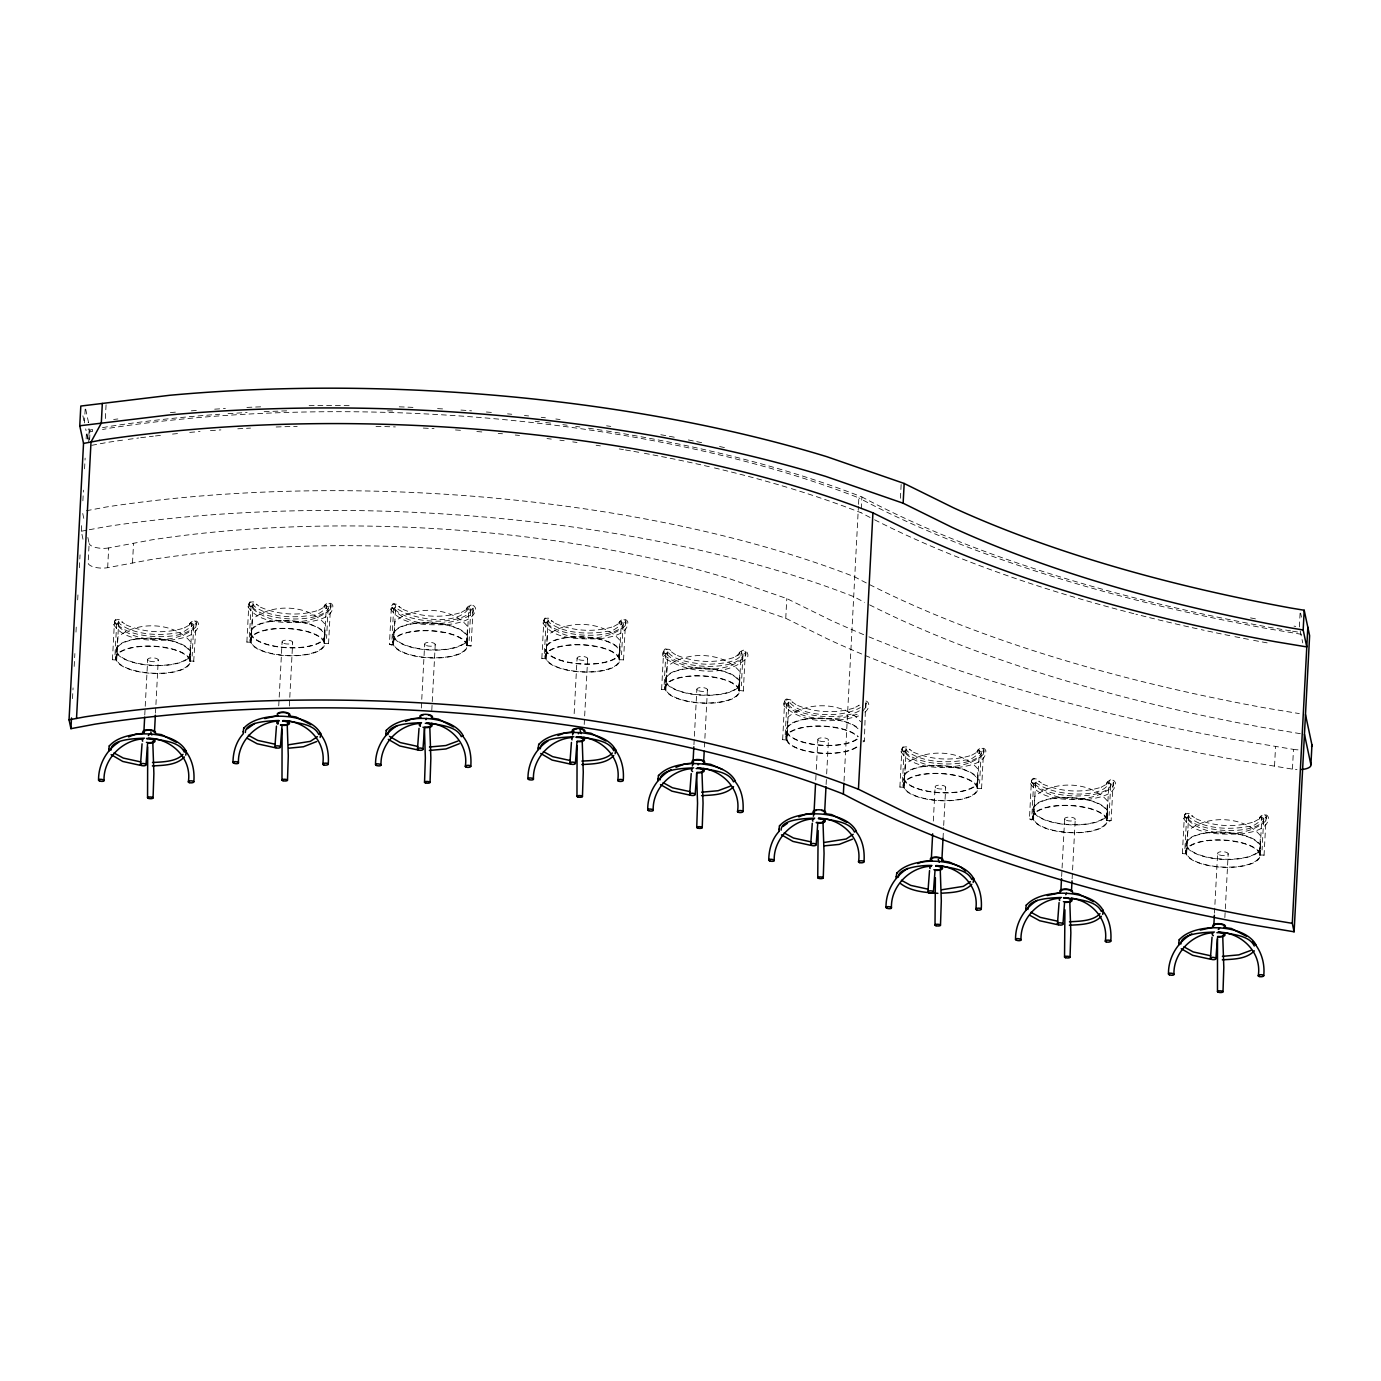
<?xml version="1.0" encoding="UTF-8"?>
<svg xmlns="http://www.w3.org/2000/svg" width="1381" height="1381" viewBox="0 0 1381 1381"><rect width="100%" height="100%" fill="white"/><g stroke="black" fill="none" stroke-linecap="round" stroke-linejoin="round"><path stroke-width="0.75" stroke-dasharray="5 3.75" d="M195.843 627.009C176.578 645.41 130.677 643.65 114.45 622.106C116.988 613.561 119.318 625.041 120.682 624.505C135.131 634.915 159.178 636.209 178.442 632.619C182.603 634.828 194.255 623.297 191.855 625.956C189.715 617.428 200.124 620.725 195.532 627.406M189.749 625.282C188.455 622.002 196.551 618.015 198.432 623.418C198.968 636.348 179.754 638.695 170.519 640.197C151.945 640.283 124.687 642.061 113.449 624.281C113.087 619.171 121.01 617.531 122.564 622.607L121.839 621.899L126.5 625.127L125.723 624.747C144.159 632.826 165.927 634 185.037 627.665L184.225 627.958L189.042 625.196L188.248 625.817L190.733 622.658L189.784 624.609M330.266 609.314C310.984 627.716 265.1 625.973 248.873 604.429C251.411 595.884 253.741 607.347 255.105 606.811C269.554 617.221 293.601 618.533 312.848 614.942C317.009 617.134 328.678 605.62 326.279 608.279C324.138 599.734 334.53 603.031 329.955 609.729M324.172 607.588C322.861 604.326 330.974 600.321 332.856 605.724C333.391 618.671 314.16 621.018 304.942 622.503C286.368 622.607 259.11 624.367 247.872 606.604C247.51 601.477 255.433 599.837 256.97 604.913L256.262 604.205L260.923 607.45L260.146 607.07C278.582 615.132 300.333 616.306 319.46 609.97L318.631 610.281L323.465 607.502L322.671 608.141L325.156 604.982L324.207 606.915M466.916 645.669L471.111 645.945L473.148 607.416C472.923 611.714 466.519 610.212 468.901 607.692C459.096 626.266 413.903 620.138 397.659 609.004C395.656 609.746 395.173 598.715 391.444 605.914C405.634 628.787 447.34 626.784 469.264 615.805C476.514 614.89 472.267 598.94 468.901 607.692L466.657 648.431A37.373 13.637 3 0 1 432.892 658.029A37.373 13.637 3 0 1 394.759 647.24L392.722 643.667L393.136 635.761M466.743 609.798C465.432 606.518 473.545 602.513 475.409 607.916C475.944 620.863 456.731 623.211 447.496 624.695C428.939 624.799 401.681 626.577 390.426 608.797C390.063 603.687 397.987 602.047 399.541 607.122L398.816 606.414L403.476 609.642L402.7 609.263C421.136 617.342 442.904 618.515 462.031 612.18L461.202 612.474L466.018 609.694L465.224 610.333L467.71 607.174L466.761 609.125M625.248 625.61C605.966 644.012 560.065 642.251 543.855 620.708C546.393 612.163 548.723 623.642 550.087 623.107C564.518 633.516 588.582 634.811 607.83 631.221C611.99 633.43 623.66 621.916 621.26 624.557C619.12 616.03 629.512 619.327 624.92 626.007M619.154 623.884C617.842 620.604 625.956 616.616 627.82 622.02C628.372 634.949 609.142 637.314 599.924 638.799C581.349 638.885 554.092 640.663 542.837 622.883C542.491 617.773 550.398 616.133 551.951 621.208L551.226 620.501L555.904 623.729L555.127 623.366C573.547 631.428 595.315 632.602 614.441 626.266L613.613 626.56L618.446 623.798L617.652 624.419L620.138 621.277L619.171 623.211M738.921 654.991C737.575 649.933 749.296 648.38 745.015 656.717C724.973 675.499 688.705 670.907 666.678 657.045C661.585 655.94 663.898 644.875 667.714 650.382C668.836 659.635 696.266 664.537 709.213 664.209C722.384 663.691 742.978 661.896 741.683 650.9C745.291 647.844 750.246 654.922 746.845 658.064C725.992 677.898 687.289 673.013 664.71 657.995C658.029 653.058 668.749 644.547 671.736 652.315L671.011 651.608L675.672 654.836L674.895 654.473C693.331 662.535 715.099 663.709 734.209 657.373L733.397 657.667L738.214 654.905L737.419 655.526L739.905 652.384L738.956 654.318M857.118 714.322C834.159 721.003 802.171 722.556 785.047 703.412C783.873 701.686 785.219 698.165 787.584 699.149C795.525 716.29 840.08 719.397 860.38 707.573M983.289 754.319C964.007 772.721 918.106 770.961 901.897 749.417C904.434 740.872 906.765 752.352 908.111 751.816C922.56 762.226 946.624 763.52 965.871 759.93C970.032 762.139 981.701 750.625 979.284 753.266C977.144 744.739 987.553 748.036 982.961 754.716M977.196 752.593C975.884 749.313 983.997 745.326 985.861 750.729C986.397 763.658 967.183 766.023 957.948 767.508C939.391 767.594 912.133 769.372 900.878 751.592C900.533 746.482 908.439 744.842 909.993 749.918L909.268 749.21L913.929 752.438L913.152 752.075C931.588 760.137 953.356 761.311 972.483 754.975L971.654 755.269L976.488 752.507L975.677 753.128L978.18 749.987L977.213 751.92M1031.831 782.716C1050.993 802.413 1092.267 804.95 1112.827 786.29C1116.09 782.423 1109.668 776.191 1108.908 782.457L1106.906 820.435L1109.202 821.263L1111.135 820.521L1113.155 782.181L1111.084 785.064L1108.908 782.457C1104.627 798.788 1054.583 796.733 1037.286 783.476C1036.061 785.426 1035.18 773.239 1031.434 780.679L1029.432 819.002L1031.331 819.934L1033.644 819.347L1035.646 781.37C1034.576 787.878 1028.949 777.831 1032.228 783.096A2.158 1.985 -18.2 0 0 1035.198 782.613L1035.318 782.423M1106.733 784.563C1105.421 781.301 1113.535 777.296 1115.399 782.699C1115.952 795.646 1096.721 797.994 1087.503 799.478C1068.929 799.582 1041.671 801.343 1030.416 783.579C1030.071 778.452 1037.977 776.812 1039.53 781.888L1038.805 781.18L1043.484 784.425L1042.69 784.045C1061.126 792.107 1082.894 793.281 1102.021 786.946L1101.192 787.256L1106.026 784.477L1105.232 785.116L1107.717 781.957L1106.751 783.89M1265.773 820.866C1246.508 839.268 1200.607 837.507 1184.38 815.964C1186.918 807.419 1189.248 818.898 1190.612 818.363C1205.061 828.773 1229.107 830.067 1248.355 826.477C1252.515 828.686 1264.185 817.172 1261.785 819.813C1259.645 811.286 1270.054 814.583 1265.462 821.281M1259.679 819.14C1258.367 815.86 1266.481 811.873 1268.362 817.276C1268.897 830.205 1249.684 832.57 1240.449 834.055C1221.874 834.141 1194.617 835.919 1183.379 818.139C1183.016 813.029 1190.94 811.389 1192.476 816.464L1191.768 815.757L1196.429 818.985L1195.653 818.622C1214.089 826.684 1235.857 827.858 1254.966 821.522L1254.138 821.816L1258.971 819.054L1258.177 819.693L1260.663 816.534L1259.714 818.467M85.173 409.19L84.448 423L88.453 422.517M72.502 698.631L73.072 687.893M74.194 666.436L74.867 653.558M75.99 632.101L76.438 623.521M77.681 599.906L78.13 591.327M79.373 567.712L80.046 554.851M82.981 539.229L81.289 531.236L81.6 525.315M82.877 500.82L83.43 490.151M84.552 468.815L85.121 458.129M86.123 438.934L86.451 432.529L92.475 431.39M87.797 438.726L88.315 428.852M89.385 428.939L88.66 442.766L85.691 428.904M89.61 439.866L90.128 429.992L92.51 429.543L92.303 433.496M87.866 537.468L89.144 543.475L88.108 563.206A12.774 4.661 3 0 0 107.666 567.677L150.978 559.564A547.877 199.9 3 0 1 729.064 598.681L785.754 618.308L829.066 639.679A1011.358 369.02 3 0 0 1229.815 758.721L1292.443 769.131A14.121 5.144 3 0 0 1296.983 769.597M105.353 418.512L106.078 404.685M107.666 567.677L108.702 547.929L152.014 539.816A547.877 199.9 3 0 1 730.1 578.932L786.79 598.56L830.102 619.931A1011.358 369.02 3 0 0 866.733 635.933M112.448 659.721L114.468 621.398L116.246 624.471L118.662 622.089L116.677 660.066L112.448 659.721L116.677 660.066M115.003 654.818L116.729 622.313A38.91 14.207 3 0 0 154.931 636.555A38.91 14.207 3 0 0 193.789 626.094L193.858 623.211L192.149 656.096M115.745 659.151A37.373 13.637 3 0 1 150.046 646.015A37.373 13.637 3 0 1 190.198 660.377L189.68 663.916A37.373 13.637 3 0 1 155.898 673.514A37.373 13.637 3 0 1 117.782 662.725L115.745 659.151L116.159 651.245M116.384 659.151A36.735 13.413 3 0 1 159.661 646.878L168.775 648.362A36.735 13.413 3 0 1 177.528 670.855A36.735 13.413 3 0 1 118.386 662.673L116.384 659.151L117.868 637.124C136.788 620.639 174.489 622.123 190.526 641.82L189.56 660.377M132.507 563.016L133.543 543.268M144.763 715.03L147.681 659.669M155.483 713.079L155.811 706.692M155.932 704.552L158.263 659.859M190.06 661.361L191.924 623.176L194.117 625.783L196.171 622.9L193.668 661.758L190.06 661.361L190.613 652.488A37.373 13.637 3 0 0 134.993 639.144A37.373 13.637 3 0 0 131.713 662A37.373 13.637 3 0 0 190.095 656.027L190.613 652.488M246.871 642.027L248.873 603.704L250.669 606.777L253.086 604.395L251.1 642.372L246.871 642.027L251.1 642.372M249.426 637.124L251.135 604.636A38.91 14.207 3 0 0 289.337 618.861A38.91 14.207 3 0 0 328.212 608.417L328.281 605.517L326.555 638.419M250.168 641.457A37.373 13.637 3 0 1 284.451 628.338A37.373 13.637 3 0 1 324.604 642.7L324.103 646.239A37.373 13.637 3 0 1 290.321 655.82A37.373 13.637 3 0 1 252.188 645.048L250.168 641.457L250.582 633.568M250.807 641.475A36.735 13.413 3 0 1 294.067 629.184L303.181 630.685A36.735 13.413 3 0 1 311.951 653.161A36.735 13.413 3 0 1 252.809 644.996L250.807 641.475L252.274 619.43C271.194 602.945 308.895 604.429 324.949 624.126L323.965 642.683M278.738 705.864L282.087 641.992M289.337 706.036L292.686 642.165M324.466 643.667L326.348 605.482L328.54 608.089L330.594 605.206L328.557 643.736L324.362 643.46L328.592 643.546M391.841 607.933L393.792 608.969L395.639 606.604L393.654 644.582L391.893 645.186L389.442 644.236L391.444 605.914L392.221 608.313A2.158 1.985 -18.2 0 0 395.208 607.847L395.329 607.64M391.997 639.334L393.706 606.829A38.91 14.207 3 0 0 431.908 621.07A38.91 14.207 3 0 0 470.766 610.609L470.852 607.726L469.126 640.611M393.378 643.667A36.735 13.413 3 0 1 436.638 631.376L445.752 632.878A36.735 13.413 3 0 1 454.504 655.371A36.735 13.413 3 0 1 395.363 647.188L393.378 643.667L394.845 621.64C413.765 605.154 451.466 606.639 467.503 626.318L466.536 644.892M421.309 708.056L424.658 644.185M431.787 710.352L435.257 644.357M467.037 645.876L467.589 637.004A37.373 13.637 3 0 0 411.97 623.66A37.373 13.637 3 0 0 408.69 646.515A37.373 13.637 3 0 0 467.071 640.542L467.451 637.97M541.853 658.323L543.855 620L545.65 623.073L548.067 620.69L546.065 658.668L541.853 658.323L546.065 658.668M544.407 653.42L546.116 620.932A38.91 14.207 3 0 0 584.318 635.156A38.91 14.207 3 0 0 623.194 624.695L623.263 621.813L621.536 654.698M545.15 657.753A37.373 13.637 3 0 1 579.433 644.616A37.373 13.637 3 0 1 619.586 658.979L619.085 662.517A37.373 13.637 3 0 1 585.302 672.115A37.373 13.637 3 0 1 547.169 661.326L545.15 657.753L545.564 649.847M545.788 657.753A36.735 13.413 3 0 1 589.048 645.479L598.163 646.964A36.735 13.413 3 0 1 606.932 669.457A36.735 13.413 3 0 1 547.774 661.275L545.788 657.753L547.256 635.726C566.175 619.24 603.877 620.725 619.931 640.421L618.947 658.979M574.168 713.632L577.068 658.271M584.215 724.455L584.543 718.068M584.664 715.928L587.667 658.461M619.448 659.963L621.329 621.778L623.521 624.385L625.576 621.502L623.539 660.032L619.344 659.755L623.556 659.825M661.62 689.43L663.64 651.107L665.418 654.18L667.834 651.797L665.849 689.775L661.62 689.43L665.849 689.775M664.175 684.527L665.901 652.039A38.91 14.207 3 0 0 704.103 666.263A38.91 14.207 3 0 0 742.961 655.802L743.03 652.92L741.321 685.805M664.917 688.86A37.373 13.637 3 0 1 699.218 675.723A37.373 13.637 3 0 1 739.37 690.086L738.852 693.625A37.373 13.637 3 0 1 705.07 703.222A37.373 13.637 3 0 1 666.954 692.433L664.917 688.86L665.331 680.954M665.556 688.86A36.735 13.413 3 0 1 708.833 676.586L717.947 678.071A36.735 13.413 3 0 1 726.699 700.564A36.735 13.413 3 0 1 667.558 692.382L665.556 688.86L667.04 666.833C685.96 650.347 723.661 651.832 739.698 671.529L738.731 690.086M693.935 744.739L694.28 738.352M694.384 736.228L696.853 689.378M704.431 747.035L707.435 689.568M739.232 691.07L741.096 652.885L743.289 655.492L745.343 652.609L743.306 691.139L739.111 690.863M739.146 690.655L739.784 682.197A37.373 13.637 3 0 0 684.165 668.853A37.373 13.637 3 0 0 680.885 691.708A37.373 13.637 3 0 0 739.267 685.736L739.646 683.163M785.754 618.308L786.79 598.56M782.647 739.681L784.65 701.358L786.445 704.431L788.844 702.049L786.859 740.026L782.647 739.681L786.859 740.026M785.202 734.778L786.911 702.273A38.91 14.207 3 0 0 820.038 716.135A38.91 14.207 3 0 0 861.243 709.506M856.859 747.138A37.373 13.637 3 0 1 821.212 753.266A37.373 13.637 3 0 1 787.964 742.685L785.927 739.111L786.341 731.205M856.272 747A36.735 13.413 3 0 1 821.246 753.042A36.735 13.413 3 0 1 788.568 742.633L786.583 739.111L788.05 717.084C806.97 700.599 844.671 702.083 860.708 721.78M815.739 780.075L816.188 771.565M816.292 769.441L817.863 739.629M826.114 784.512L826.563 776.001M826.667 773.878L828.462 739.819M844.033 781.18L858.43 506.447M858.533 504.324L858.878 497.92A643.667 234.856 3 0 0 110.549 428.006L102.522 429.508M861.278 508.795L861.899 496.953A647.982 236.427 3 0 0 605.413 430.751M862.952 741.908L864.351 741.183L865.697 700.961M900.429 498.248L901.154 484.438M899.894 787.032L901.897 748.709L903.692 751.782L906.091 749.4L904.106 787.377L899.894 787.032L904.106 787.377M902.449 782.129L904.158 749.641A38.91 14.207 3 0 0 942.36 763.866A38.91 14.207 3 0 0 981.218 753.405L981.304 750.522L979.578 783.407M903.191 786.462A37.373 13.637 3 0 1 937.475 773.325A37.373 13.637 3 0 1 977.627 787.688L977.127 791.227A37.373 13.637 3 0 1 943.344 800.825A37.373 13.637 3 0 1 905.211 790.036L903.191 786.462L903.606 778.556M903.83 786.462A36.735 13.413 3 0 1 947.09 774.189L956.204 775.673A36.735 13.413 3 0 1 964.956 798.166A36.735 13.413 3 0 1 905.815 789.984L903.83 786.462L905.297 764.435C924.217 747.95 961.918 749.434 977.955 769.131L976.988 787.688M933.314 821.056L935.11 786.98M943.033 838.25L943.586 827.616M943.689 825.475L945.709 787.17M977.489 788.672L979.371 750.487L981.546 753.094L983.617 750.211L981.563 788.741L977.368 788.465M1031.987 814.1L1033.696 781.611A38.91 14.207 3 0 0 1071.898 795.836A38.91 14.207 3 0 0 1110.756 785.392L1110.842 782.492L1109.116 815.394M1032.729 818.432A37.373 13.637 3 0 1 1067.012 805.313A37.373 13.637 3 0 1 1107.165 819.675L1106.664 823.214A37.373 13.637 3 0 1 1072.882 832.795A37.373 13.637 3 0 1 1034.749 822.006L1032.729 818.432L1033.143 810.543M1033.368 818.45A36.735 13.413 3 0 1 1076.628 806.159L1085.742 807.661A36.735 13.413 3 0 1 1094.494 830.136A36.735 13.413 3 0 1 1035.353 821.971L1033.368 818.45L1034.835 796.405C1053.755 779.92 1091.456 781.404 1107.493 801.101L1106.526 819.658M1061.644 876.452L1061.972 870.065M1062.075 867.924L1064.647 818.968M1072.122 878.748L1075.247 819.14M1107.027 820.642L1107.579 811.769A37.373 13.637 3 0 0 1051.977 798.442A37.373 13.637 3 0 0 1048.68 821.298A37.373 13.637 3 0 0 1107.079 815.308L1107.579 811.769M1182.378 853.579L1184.397 815.256L1186.175 818.329L1188.592 815.947L1186.607 853.924L1182.378 853.579L1186.607 853.924M1184.933 848.676L1186.659 816.188A38.91 14.207 3 0 0 1224.861 830.413A38.91 14.207 3 0 0 1263.719 819.951L1263.788 817.069L1262.079 849.954M1185.675 853.009A37.373 13.637 3 0 1 1219.975 839.872A37.373 13.637 3 0 1 1260.128 854.235L1259.61 857.774A37.373 13.637 3 0 1 1225.827 867.372A37.373 13.637 3 0 1 1187.712 856.583L1185.675 853.009L1186.089 845.103M1186.314 853.009A36.735 13.413 3 0 1 1229.591 840.736L1238.688 842.22A36.735 13.413 3 0 1 1247.457 864.713A36.735 13.413 3 0 1 1188.316 856.531L1186.314 853.009L1187.798 830.982C1206.718 814.497 1244.419 815.981 1260.456 835.678L1259.489 854.235M1214.469 913.152L1217.593 853.544M1224.861 917.571L1228.192 853.717M1259.869 855.012L1261.854 817.034L1264.047 819.641L1266.101 816.758L1264.064 855.288L1259.869 855.012L1264.098 855.081M1259.99 855.219L1260.542 846.346A37.373 13.637 3 0 0 1204.923 833.002A37.373 13.637 3 0 0 1201.643 855.857A37.373 13.637 3 0 0 1260.024 849.885L1260.542 846.346M1274.525 766.162L1275.561 746.413M1300.091 613.181L1299.366 627.009L1294.014 626.111M1292.443 769.131L1293.479 749.382L1230.851 738.973A1011.358 369.02 3 0 1 868.718 636.762M466.951 645.462L467.175 644.892A37.373 13.637 3 0 0 427.022 630.53A37.373 13.637 3 0 0 392.722 643.667M324.967 635.191L324.518 638.333A37.373 13.637 3 0 1 266.119 644.323A37.373 13.637 3 0 1 269.416 621.467A37.373 13.637 3 0 1 325.018 634.794M471.111 645.945L467.123 645.29M1106.906 820.435L1111.135 820.521M619.862 652.056L619.499 654.629A37.373 13.637 3 0 1 561.1 660.601A37.373 13.637 3 0 1 564.397 637.746A37.373 13.637 3 0 1 620 651.09M865.714 707.365L866.353 702.86L864.851 705.605M118.352 623.124L118.231 623.332A2.158 1.985 -18.2 0 1 115.244 623.815L114.865 623.452M252.775 605.448L252.654 605.638A2.158 1.985 -18.2 0 1 249.668 606.121L249.271 605.776M547.756 621.743L547.636 621.933A2.158 1.985 -18.2 0 1 544.649 622.417L544.252 622.071M667.524 652.833L667.403 653.04A2.158 1.985 -18.2 0 1 664.416 653.524L664.037 653.178M788.534 703.084L788.413 703.292A2.158 1.985 -18.2 0 1 785.426 703.758L785.047 703.412M905.781 750.453L905.66 750.643A2.158 1.985 -18.2 0 1 902.691 751.126L902.294 750.781M1188.281 817L1188.161 817.189A2.158 1.985 -18.2 0 1 1185.174 817.673L1184.777 817.328M389.442 644.236L393.654 644.582M1029.432 819.002L1033.644 819.347M862.866 710.991L866.042 706.968M864.869 712.113C868.804 709.782 871.169 701.876 865.145 700.702M189.974 660.947L194.169 661.223M977.403 788.258L981.598 788.534M858.43 705.777L859.224 705.156L854.407 707.918L855.236 707.624C836.109 713.96 814.341 712.786 795.905 704.707L796.682 705.087L792.021 701.859L792.746 702.566C790.83 696.197 780.783 700.788 784.356 706.226C803.121 724.352 835.004 722.919 858.499 715.962M739.318 690.483L743.341 690.932M102.505 427.678L108.512 426.556A647.982 236.427 3 0 1 219.648 414.248M91.681 445.338L107.683 442.352A647.982 236.427 3 0 1 126.103 439.659M86.33 510.746L106.406 506.982A643.667 234.856 3 0 1 854.735 576.895A915.724 334.133 3 0 0 1264.444 707.797L1299.331 713.597M81.289 531.236L87.296 530.114M89.316 529.734L105.37 526.731A643.667 234.856 3 0 1 853.7 596.627A915.724 334.133 3 0 0 864.506 602.289M113.656 419.461L117.851 418.961M1290.562 630.858L1270.071 627.44A912.081 332.804 3 0 1 861.917 496.953M1292.599 631.186L1300.798 632.55M1301.42 634.293L1268.587 628.838A915.724 334.133 3 0 1 858.878 497.92M1300.35 733.691L1263.408 727.545A915.724 334.133 3 0 1 866.353 603.221M863.142 740.492L864.351 741.183M1300.626 613.199L1301.472 617.169M1300.212 630.979L1302.766 642.907M85.691 409.173L88.626 422.931M82.895 415.836L84.569 423.691M82.739 513.49L84.448 521.483M170.398 412.591A703.257 256.607 3 0 1 176.647 412.039M191.338 410.83A703.257 256.607 3 0 1 197.673 410.347M214.676 409.173A703.257 256.607 3 0 1 225.379 408.517M246.906 407.412A703.257 256.607 3 0 1 262.045 406.774M309.12 405.669A703.257 256.607 3 0 1 350.17 405.669M399.23 406.825A703.257 256.607 3 0 1 414.162 407.43M437.587 408.621A703.257 256.607 3 0 1 446.098 409.121M460.943 410.071A703.257 256.607 3 0 1 471.542 410.83M486.388 412.004A703.257 256.607 3 0 1 492.741 412.539M507.552 413.851A703.257 256.607 3 0 1 511.781 414.248M524.435 415.508A703.257 256.607 3 0 1 528.647 415.94M541.231 417.304A703.257 256.607 3 0 1 545.409 417.787M555.835 418.995A703.257 256.607 3 0 1 560.082 419.513M606.587 425.797A703.257 256.607 3 0 1 610.782 426.418M660.826 434.722A703.257 256.607 3 0 1 667.213 435.895M669.336 436.292A703.257 256.607 3 0 1 675.706 437.484M688.359 439.952A703.257 256.607 3 0 1 694.66 441.23M696.749 441.644A703.257 256.607 3 0 1 703.015 442.956M719.553 446.495A703.257 256.607 3 0 1 725.698 447.876M1255.45 618.861A856.22 312.417 3 0 1 1249.287 617.618M1267.137 642.873A912.081 332.804 3 0 1 1250.478 639.748M1248.407 639.334A912.081 332.804 3 0 1 1231.887 636.071M1229.815 635.657A912.081 332.804 3 0 1 1201.28 629.667M1197.12 628.752A912.081 332.804 3 0 1 1135.89 614.2M1133.836 613.665A912.081 332.804 3 0 1 871.929 518.427M870.099 517.478A912.081 332.804 3 0 1 861.088 512.748M228.055 413.661A647.982 236.427 3 0 1 247.113 412.522M264.168 411.693A647.982 236.427 3 0 1 287.472 410.848M387.56 410.848A647.982 236.427 3 0 1 396.157 411.124M535.155 421.291A647.982 236.427 3 0 1 539.367 421.775M545.668 422.517A647.982 236.427 3 0 1 552.124 423.294M562.844 424.658A647.982 236.427 3 0 1 567.142 425.227M575.687 426.384A647.982 236.427 3 0 1 579.951 426.971M588.479 428.196A647.982 236.427 3 0 1 603.29 430.423M128.174 439.382A647.982 236.427 3 0 1 138.601 438.001M140.689 437.725A647.982 236.427 3 0 1 153.326 436.189M155.449 435.947A647.982 236.427 3 0 1 163.959 434.98M172.504 434.083A647.982 236.427 3 0 1 181.101 433.22M189.732 432.408A647.982 236.427 3 0 1 200.038 431.511M210.447 430.665A647.982 236.427 3 0 1 220.908 429.888M237.791 428.8A647.982 236.427 3 0 1 250.531 428.093M276.165 426.988A647.982 236.427 3 0 1 297.191 426.366M376.012 426.366A647.982 236.427 3 0 1 395.329 426.919M423.294 428.075A647.982 236.427 3 0 1 434.031 428.645M455.471 429.957A647.982 236.427 3 0 1 461.875 430.406M476.859 431.545A647.982 236.427 3 0 1 483.281 432.063M498.23 433.375A647.982 236.427 3 0 1 502.494 433.772M515.268 435.032A647.982 236.427 3 0 1 519.515 435.464M546.997 438.571A647.982 236.427 3 0 1 551.295 439.089M559.875 440.176A647.982 236.427 3 0 1 564.173 440.729M572.718 441.885A647.982 236.427 3 0 1 576.999 442.472M596.126 445.252A647.982 236.427 3 0 1 600.355 445.89M619.258 448.929A647.982 236.427 3 0 1 623.435 449.619M625.507 449.982A647.982 236.427 3 0 1 631.721 451.052M633.844 451.414A647.982 236.427 3 0 1 642.303 452.933M644.409 453.313A647.982 236.427 3 0 1 710.421 466.985M714.426 467.917A647.982 236.427 3 0 1 789.362 488.011M791.33 488.615A647.982 236.427 3 0 1 861.054 512.748M108.702 547.929A12.774 4.661 3 0 1 89.144 543.475M1298.019 749.848A14.121 5.144 3 0 1 1293.479 749.382M856.686 739.111A36.735 13.413 3 0 1 799.737 740.941A36.735 13.413 3 0 1 802.775 719.829A36.735 13.413 3 0 1 858.153 728.909M857.273 739.232A37.373 13.637 3 0 1 799.323 741.114A37.373 13.637 3 0 1 802.413 719.605A37.373 13.637 3 0 1 858.758 728.857M786.583 739.111A36.735 13.413 3 0 1 829.843 726.838L838.957 728.322A36.735 13.413 3 0 1 857.739 736.815M785.927 739.111A37.373 13.637 3 0 1 815.394 726.009A37.373 13.637 3 0 1 858.343 736.764M978.041 779.799L977.541 783.338A37.373 13.637 3 0 1 919.142 789.311A37.373 13.637 3 0 1 922.439 766.455A37.373 13.637 3 0 1 978.041 779.799M149.528 661.085A5.317 1.933 3 0 0 158.194 660.36A5.317 1.933 3 0 0 151.202 657.857A5.317 1.933 3 0 0 149.528 661.085M129.555 660.998A36.735 13.413 3 0 0 189.473 655.958A36.735 13.413 3 0 0 141.138 638.661A36.735 13.413 3 0 0 129.555 660.998M283.934 643.408A5.317 1.933 3 0 0 292.617 642.666A5.317 1.933 3 0 0 285.608 640.163A5.317 1.933 3 0 0 283.934 643.408M263.978 643.304A36.735 13.413 3 0 0 323.879 638.264A36.735 13.413 3 0 0 275.561 620.967A36.735 13.413 3 0 0 263.978 643.304M426.505 645.6A5.317 1.933 3 0 0 435.17 644.875A5.317 1.933 3 0 0 428.179 642.372A5.317 1.933 3 0 0 426.505 645.6M406.532 645.497A36.735 13.413 3 0 0 466.45 640.456A36.735 13.413 3 0 0 418.115 623.176A36.735 13.413 3 0 0 406.532 645.497M578.915 659.686A5.317 1.933 3 0 0 587.598 658.961A5.317 1.933 3 0 0 580.59 656.458A5.317 1.933 3 0 0 578.915 659.686M558.96 659.6A36.735 13.413 3 0 0 618.861 654.559A36.735 13.413 3 0 0 570.526 637.262A36.735 13.413 3 0 0 558.96 659.6M698.7 690.793A5.317 1.933 3 0 0 707.365 690.068A5.317 1.933 3 0 0 700.374 687.565A5.317 1.933 3 0 0 698.7 690.793M678.727 690.707A36.735 13.413 3 0 0 738.645 685.667A36.735 13.413 3 0 0 690.31 668.369A36.735 13.413 3 0 0 678.727 690.707M1219.44 854.943A5.317 1.933 3 0 0 1228.123 854.218A5.317 1.933 3 0 0 1221.132 851.714A5.317 1.933 3 0 0 1219.44 854.943M1199.485 854.856A36.735 13.413 3 0 0 1259.403 849.816A36.735 13.413 3 0 0 1211.068 832.519A36.735 13.413 3 0 0 1199.485 854.856M1066.495 820.383A5.317 1.933 3 0 0 1075.178 819.641A5.317 1.933 3 0 0 1068.169 817.138A5.317 1.933 3 0 0 1066.495 820.383M1046.539 820.279A36.735 13.413 3 0 0 1106.44 815.239A36.735 13.413 3 0 0 1058.105 797.942A36.735 13.413 3 0 0 1046.539 820.279M936.957 788.396A5.317 1.933 3 0 0 945.64 787.671A5.317 1.933 3 0 0 938.631 785.168A5.317 1.933 3 0 0 936.957 788.396M916.984 788.309A36.735 13.413 3 0 0 976.902 783.269A36.735 13.413 3 0 0 928.567 765.972A36.735 13.413 3 0 0 916.984 788.309M819.71 741.045A5.317 1.933 3 0 0 828.376 740.32A5.317 1.933 3 0 0 821.384 737.817A5.317 1.933 3 0 0 819.71 741.045"/><path stroke-width="1.5" d="M147.56 797.769L147.698 747M153.067 797.873L153.878 773.584L152.79 741.804M281.983 780.092L282.104 729.323M287.49 780.179L288.284 755.908L287.213 724.127M424.537 782.285L425.348 758.014L424.416 727.994M430.043 782.371L430.855 758.1L429.784 726.32M576.965 796.371L577.085 745.619M582.454 796.474L583.265 772.186L582.195 740.406M696.732 827.478L697.543 803.207L696.611 773.187M702.239 827.582L703.05 803.293L701.962 771.513M817.742 877.729L818.139 830.499M823.249 877.833L824.06 853.544L822.99 821.764M935.006 925.08L935.386 877.85M940.496 925.184L941.307 900.895L940.237 869.115M1064.544 957.068L1064.924 909.82M1070.033 957.154L1070.845 932.883L1069.774 901.103M1217.49 991.627L1217.49 939.097M1222.996 991.731L1223.808 967.442L1222.72 935.662M79.77 425.78L80.806 406.049L169.742 395.277A707.521 258.161 3 0 1 826.684 456.645L904.175 483.471L953.391 507.759A851.973 310.863 3 0 0 1290.993 608.054L1304.199 610.247L1309.62 635.657L1294.101 931.795L1253.068 924.977A915.724 334.133 3 0 1 843.359 794.058A643.667 234.856 3 0 0 95.03 724.162L70.932 728.667L69.05 719.829L83.533 443.422L79.77 425.78L168.706 415.025A707.521 258.161 3 0 1 825.648 476.393L903.139 503.219L952.355 527.507A851.973 310.863 3 0 0 1289.958 627.785L1303.163 629.995L1306.789 646.929L1275.026 641.647A894.474 326.365 3 0 1 920.592 536.363L872.93 512.852A665.228 242.728 3 0 0 99.311 440.418M70.932 728.667L71.501 717.947M76.525 718.431L91.008 442.024L101.296 423.173L102.332 403.442M143.883 732.051L144.66 717.153M154.482 732.241L155.363 715.203M693.832 746.862L693.055 761.76A5.317 1.933 3 0 1 694.315 760.413M703.654 761.949L704.206 751.299M814.065 812.011L815.515 784.339M824.664 812.183L825.993 786.652M843.359 794.058L843.912 783.338M1294.101 931.795L1292.305 923.337L1260.525 918.054A894.474 326.365 3 0 1 906.109 812.77L858.447 789.241L872.93 512.852M903.139 503.219L904.175 483.471M931.312 859.362L932.658 833.831M943.033 838.25L941.911 859.552A5.317 1.933 3 0 0 940.996 858.55M1061.523 878.575L1060.85 891.349A5.317 1.933 3 0 1 1061.35 890.382M1072.019 880.871L1071.449 891.522A5.317 1.933 3 0 0 1067.789 889.657A5.317 1.933 3 0 0 1062.11 889.985M1214.365 915.275L1213.813 925.909A5.317 1.933 3 0 1 1214.313 924.942M1303.163 629.995L1304.199 610.247M1292.305 923.337L1307.824 627.181M1301.523 769.51A14.121 5.144 3 0 0 1310.914 764.677L1311.95 744.929L1305.494 714.633M140.499 764.625L142.053 743.824M145.989 764.711L147.543 743.91M274.905 746.931L276.459 726.13M280.412 747.035L281.966 726.233M417.476 749.141L419.03 728.339M422.966 749.227L424.519 728.426M569.887 763.227L571.441 742.426M575.394 763.313L576.947 742.512M689.671 794.334L691.225 773.533M695.161 794.42L696.715 773.619M810.682 844.585L812.287 823.249M816.171 844.671L817.725 823.87M927.928 891.936L929.534 870.6M933.418 892.022L934.972 871.221M1057.466 923.906L1059.072 902.57M1062.973 923.993L1064.509 903.209M1210.429 958.483L1212.035 937.147M1215.919 958.569L1217.472 937.768M98.569 780.179C98.31 765.126 106.147 750.246 118.818 742.184M104.041 780.541C103.143 759.757 121.58 740.302 142.709 738.921M232.992 762.485C233.044 752.144 236.116 741.528 243.229 733.812M238.464 762.864C237.497 741.355 257.211 721.607 279.066 721.02M375.546 764.694C375.218 748.951 383.901 733.691 397.314 725.612M381.018 765.057C380.12 744.273 398.557 724.818 419.686 723.437M527.974 778.78C527.697 763.728 535.552 748.847 548.222 740.803M533.446 779.16C532.531 758.359 550.984 738.904 572.097 737.523M647.741 809.887C647.344 793.436 656.942 777.883 670.993 769.735M653.213 810.25C652.315 789.466 670.752 770.011 691.881 768.63M768.768 860.139C768.803 849.781 771.875 839.165 779.005 831.466M774.223 860.501C773.325 839.717 791.762 820.262 812.891 818.881M886.015 907.49C885.67 891.746 894.37 876.486 907.766 868.425M891.47 907.852C890.572 887.068 909.009 867.613 930.138 866.232M1015.553 939.46C1015.225 923.716 1023.908 908.474 1037.304 900.395M1021.008 939.84C1020.11 919.038 1038.547 899.583 1059.676 898.22M1168.499 974.037C1168.102 957.585 1177.7 942.032 1191.751 933.884M1173.971 974.416C1173.056 953.615 1191.51 934.16 1212.639 932.779M109.03 750.919L108.823 749.296M109.289 746.033C124.186 728.27 175.56 729.91 186.262 751.437M243.436 733.225L243.246 731.602M243.712 728.357C258.61 710.594 309.983 712.233 320.685 733.76M386.007 735.434L385.8 733.812M386.266 730.549C401.163 712.786 452.536 714.426 463.256 735.952M538.417 749.52L538.227 747.898M538.694 744.635C553.591 726.872 604.964 728.529 615.667 750.056M658.202 780.628L657.995 779.005M658.461 775.742C673.358 757.979 724.732 759.636 735.434 781.163M779.212 830.879L779.005 829.256M779.471 825.993C794.368 808.23 845.742 809.87 856.462 831.397M896.459 878.23L896.252 876.607M896.718 873.344C911.615 855.581 962.989 857.238 973.709 878.765M898.427 877.073C897.633 868.269 920.575 864.989 931.951 865.49M1025.997 910.2L1025.79 908.577M1026.273 905.332C1041.153 887.569 1092.544 889.209 1103.246 910.735M1178.96 944.777L1178.753 943.154M1179.219 939.891C1194.116 922.145 1245.489 923.785 1256.192 945.312M108.754 749.728L109.358 745.602M110.929 750.194C110.791 739.56 133.163 738.576 144.522 738.179M185.744 755.131L186.331 751.005M243.177 732.034L243.764 727.925M245.352 732.517C245.197 721.883 267.586 720.899 278.927 720.502M320.15 737.437L320.755 733.328M385.748 734.243L386.335 730.117M387.906 734.709C387.768 724.076 410.14 723.092 421.498 722.695M538.158 748.329L538.745 744.204M540.334 748.795C540.178 738.162 562.568 737.195 573.909 736.781M615.132 753.733L615.719 749.607M657.926 779.436L658.53 775.311M660.101 779.902C659.963 769.269 682.335 768.302 693.694 767.888M778.953 829.688L779.54 825.562M781.111 830.154C780.973 819.52 803.345 818.536 814.704 818.139M896.2 877.039L896.787 872.913M973.173 882.442L973.76 878.316M1025.738 909.009L1026.325 904.9M1027.896 909.492C1027.757 898.858 1050.147 897.874 1061.488 897.477M1102.711 914.412L1103.298 910.303M1178.683 943.586L1179.288 939.477M1180.859 944.052C1180.72 933.418 1203.093 932.451 1214.451 932.037M572.58 734.899L573.719 731.015M692.347 766.006L693.504 762.122M813.357 816.24L814.514 812.373M149.631 733.915L148.354 735.555M426.625 718.431L425.9 719.656M579.036 732.517L578.328 733.743M698.803 763.624L698.096 764.85M1066.615 893.214L1065.735 894.681M1219.561 927.773L1218.853 928.999M182.983 754.371C176.25 761.708 163.096 761.932 152.497 762.485M184.381 756.961C176.44 765.471 163.165 765.298 152.393 765.937M317.406 736.694L310.345 741.355L288.819 744.739M612.387 752.973C605.655 760.31 592.501 760.534 581.884 761.086M613.768 755.58C605.827 764.09 592.57 763.9 581.798 764.556M733.553 786.669C725.612 795.18 712.337 795.007 701.565 795.663M853.182 834.331L846.121 839.009L824.595 842.393M970.429 881.682L963.368 886.36L941.842 889.744M971.81 884.272C964.387 892.35 951.958 892.523 941.773 893.196M1099.967 913.67C1093.234 921.006 1080.08 921.231 1069.464 921.783M1101.348 916.259C1093.407 924.769 1080.149 924.597 1069.377 925.235M1254.311 950.836C1246.37 959.346 1233.095 959.156 1222.323 959.812M316.715 741.528L303.44 746.758L288.767 748.191M457.974 741.027L445.856 745.533L429.474 747M459.286 743.72L446.011 748.951L429.37 750.453M730.169 786.238L718.051 790.726L701.669 792.193M852.491 839.165L839.216 844.395L824.526 845.845M1250.927 950.387L1238.792 954.875L1222.427 956.36M247.234 728.857L254.743 723.42M782.992 826.494L787.498 823.231M1218.284 929.43L1218.698 929.258M128.588 736.902L135.597 734.209L143.054 733.38M264.755 718.552L277.477 715.686M405.565 721.417L412.574 718.724L420.031 717.896M557.976 735.521L564.984 732.828L572.459 731.982M676 767.301L684.769 763.935L692.226 763.089M798.77 816.861L805.779 814.169L813.236 813.34M917.778 863.557L923.026 861.537L932.365 860.484M1047.316 895.527L1060.038 892.661M1200.262 930.103L1212.984 927.238M83.533 443.422L99.38 440.453M69.05 719.829L84.897 716.86A665.228 242.728 3 0 1 858.43 789.259M937.889 893.317C925.097 892.437 910.77 891.556 900.274 883.322M585.423 732.431L590.947 733.242L605.914 741.01M577.897 736.884C600.908 737.04 621.536 757.289 617.721 780.558M431.165 718.085L438.519 719.156L453.503 726.924M703.361 763.279L710.714 764.349L722.453 769.476M427.385 723.074C449.757 723.782 468.953 744.031 465.311 766.455M697.681 767.991C720.675 768.147 741.304 788.396 737.506 811.665M288.594 715.876L295.966 716.963L310.949 724.714M282.932 720.589C305.926 720.744 326.555 740.993 322.74 764.263M824.371 813.53L831.725 814.6L846.708 822.368M818.691 818.243C841.702 818.381 862.314 838.647 858.516 861.899M156.018 733.829L161.542 734.64L176.526 742.408M148.509 738.283C171.503 738.438 192.132 758.687 188.334 781.939M941.618 860.881L948.989 861.951L960.727 867.078L965.578 871.048M935.938 865.594C958.949 865.749 979.578 885.998 975.763 909.268M1073.002 893.127L1078.526 893.939L1093.493 901.689M1071.207 898.41C1092.147 900.567 1108.598 920.333 1105.301 941.238M1224.101 927.428L1231.472 928.515L1246.456 936.266M1218.439 932.14C1241.433 932.296 1262.061 952.545 1258.264 975.815M583.697 737.419C594.503 739.595 609.107 740.751 613.768 750.763M431.269 723.333C442.075 725.491 456.679 726.665 461.34 736.677M703.464 768.527C714.27 770.684 728.875 771.858 733.535 781.87M570.198 760.517L552.676 756.667L543.406 751.592M569.921 763.969L552.124 760.068L540.713 753.474M288.715 721.124C299.522 723.299 314.126 724.473 318.787 734.485M417.787 746.43L400.266 742.581L389.511 736.384M689.965 791.624L672.443 787.774L663.173 782.699M417.511 749.883L399.713 745.964L388.303 739.37M689.689 795.076L671.908 791.158L660.498 784.581M824.474 818.778C835.281 820.935 849.885 822.109 854.546 832.122M275.216 744.238L257.695 740.389L248.425 735.296M274.94 747.673L257.159 743.772L247.251 738.334M810.992 841.875L793.471 838.025L784.184 832.95M941.721 866.129C952.527 868.286 967.132 869.46 971.792 879.473M810.716 845.327L792.918 841.409L781.508 834.815M154.292 738.818C165.099 740.976 179.703 742.149 184.363 752.162M1071.259 898.099C1082.083 900.274 1096.687 901.448 1101.348 911.46M1224.222 932.676C1235.028 934.851 1249.632 936.007 1254.293 946.02M928.239 889.226L910.718 885.376L901.43 880.301M140.793 761.915L123.272 758.065L114.002 752.99M140.517 765.367L122.736 761.449L111.119 754.613M1057.777 921.213L1040.256 917.364L1030.968 912.271M1057.501 924.649L1039.703 920.747L1029.812 915.31M1210.723 955.79L1193.201 951.923L1183.931 946.848M1210.447 959.225L1192.666 955.324L1181.256 948.73M1252.93 941.566C1261.302 950.801 1265.013 963.299 1263.753 975.607M1102.28 910.39C1109.633 918.728 1111.601 930.276 1110.807 941.048M972.742 878.402C980.078 886.74 982.064 898.306 981.252 909.061M855.495 831.051C862.832 839.389 864.817 850.955 864.005 861.709M734.485 780.8C741.821 789.138 743.789 800.704 742.995 811.458M613.544 748.001C621.45 756.771 624.247 768.82 623.228 780.351M462.29 735.607C469.626 743.945 471.611 755.511 470.8 766.265M319.736 733.415C327.073 741.752 329.041 753.301 328.246 764.073M184.156 749.4C192.063 758.169 194.842 770.218 193.823 781.75M938.234 859.345L939.287 862.331M580.193 730.635L581.263 733.622M150.788 732.034L151.858 735.02M1304.458 734.364L1310.914 764.677M144.176 732.569A5.317 1.933 3 0 1 147.404 730.238M148.768 730.186A5.317 1.933 3 0 1 153.567 731.24M154.189 731.723A5.317 1.933 3 0 1 154.413 732.741M143.141 732.655A6.404 2.348 3 0 1 148.682 729.789A6.404 2.348 3 0 1 155.466 732.862M146.593 738.421A6.404 2.348 3 0 1 155.104 740.837A6.404 2.348 3 0 1 147.56 742.978M142.692 741.234A6.404 2.348 3 0 1 142.951 739.456M146.956 738.818A5.317 1.933 3 0 1 154.033 741.079A5.317 1.933 3 0 1 146.438 742.374M278.807 713.407A5.317 1.933 3 0 1 287.041 713.131M287.973 713.563A5.317 1.933 3 0 1 288.905 714.547M278.323 715.548A6.404 2.348 3 0 1 283.088 712.095A6.404 2.348 3 0 1 289.371 715.738M282.639 720.692A6.404 2.348 3 0 1 289.44 723.765A6.404 2.348 3 0 1 280.395 725.025M277.874 724.127A6.404 2.348 3 0 1 278.272 721.296M282.725 721.089A5.317 1.933 3 0 1 288.37 723.644A5.317 1.933 3 0 1 280.861 724.697M278.133 723.471A5.317 1.933 3 0 1 278.358 721.987M420.929 716.066A5.317 1.933 3 0 1 423.138 714.926M428.438 715.013A5.317 1.933 3 0 1 431.165 716.238M420.877 717.74A6.404 2.348 3 0 1 425.659 714.305A6.404 2.348 3 0 1 431.942 717.93M426.867 722.988A6.404 2.348 3 0 1 431.804 726.251A6.404 2.348 3 0 1 422.949 727.235M420.428 726.337A6.404 2.348 3 0 1 420.842 723.506M425.296 723.281A5.317 1.933 3 0 1 431.01 725.595A5.317 1.933 3 0 1 424.744 727.114M420.411 725.163A5.317 1.933 3 0 1 420.48 724.645M573.564 731.17A5.317 1.933 3 0 1 576.809 728.84M579.537 728.875A5.317 1.933 3 0 1 582.955 729.841M583.593 730.325A5.317 1.933 3 0 1 583.8 731.343M572.545 731.257A6.404 2.348 3 0 1 578.069 728.391A6.404 2.348 3 0 1 584.871 731.464M575.981 737.022A6.404 2.348 3 0 1 584.508 739.439A6.404 2.348 3 0 1 576.965 741.58M572.097 739.836A6.404 2.348 3 0 1 572.338 738.058M576.343 737.419A5.317 1.933 3 0 1 583.421 739.422A5.317 1.933 3 0 1 577.154 741.2M695.334 760.12A5.317 1.933 3 0 1 700.633 760.206M701.807 760.534A5.317 1.933 3 0 1 703.361 761.432M692.313 762.364A6.404 2.348 3 0 1 699.511 759.602A6.404 2.348 3 0 1 703.222 763.589M697.405 768.078A6.404 2.348 3 0 1 704.293 770.857A6.404 2.348 3 0 1 696.732 772.687M692.623 771.53A6.404 2.348 3 0 1 692.123 769.165M696.128 768.527A5.317 1.933 3 0 1 703.205 770.529A5.317 1.933 3 0 1 696.939 772.307M1215.073 924.562A5.317 1.933 3 0 1 1221.391 924.355A5.317 1.933 3 0 1 1224.326 926.599M1213.07 926.513A6.404 2.348 3 0 1 1220.269 923.751A6.404 2.348 3 0 1 1223.98 927.756M1218.146 932.227A6.404 2.348 3 0 1 1225.051 935.006A6.404 2.348 3 0 1 1217.49 936.836M1213.381 935.679A6.404 2.348 3 0 1 1212.881 933.314M1216.885 932.676A5.317 1.933 3 0 1 1223.963 934.678A5.317 1.933 3 0 1 1217.697 936.456M1059.762 891.332A6.404 2.348 3 0 1 1066.495 889.105A6.404 2.348 3 0 1 1072.45 892.143M1063.56 897.719A6.404 2.348 3 0 1 1072.088 900.119A6.404 2.348 3 0 1 1064.544 902.276M1059.676 900.533A6.404 2.348 3 0 1 1059.918 898.755M1063.922 898.099A5.317 1.933 3 0 1 1071.017 900.36A5.317 1.933 3 0 1 1063.422 901.672M931.605 859.88A5.317 1.933 3 0 1 931.381 858.861M931.812 858.395A5.317 1.933 3 0 1 940.064 858.136M931.329 860.536A6.404 2.348 3 0 1 936.111 857.1A6.404 2.348 3 0 1 942.394 860.726M935.662 865.68A6.404 2.348 3 0 1 942.55 868.459A6.404 2.348 3 0 1 934.989 870.289M930.121 868.545A6.404 2.348 3 0 1 931.295 866.301M935.748 866.077A5.317 1.933 3 0 1 941.393 868.632A5.317 1.933 3 0 1 933.867 869.702M1311.95 744.929A14.121 5.144 3 0 1 1311.553 746.586M814.134 811.51A5.317 1.933 3 0 1 816.361 810.371M821.643 810.457A5.317 1.933 3 0 1 824.595 812.701M814.082 813.185A6.404 2.348 3 0 1 818.864 809.749A6.404 2.348 3 0 1 825.148 813.374M818.415 818.329A6.404 2.348 3 0 1 825.217 821.402A6.404 2.348 3 0 1 816.154 822.679M812.874 821.194A6.404 2.348 3 0 1 814.048 818.95M818.501 818.726A5.317 1.933 3 0 1 824.146 821.281A5.317 1.933 3 0 1 816.62 822.334M141.449 765.454A2.762 1.139 3.3 0 0 145.954 765.005A2.762 1.139 3.3 0 0 142.329 763.538A2.762 1.139 3.3 0 0 141.449 765.454M148.527 798.408A2.762 0.863 2.7 0 0 153.032 798.097A2.762 0.863 2.7 0 0 149.39 796.975A2.762 0.863 2.7 0 0 148.527 798.408M189.283 782.63A2.762 1.018 -0.4 0 0 193.789 782.026A2.762 1.018 -0.4 0 0 190.164 780.904A2.762 1.018 -0.4 0 0 189.283 782.63M99.518 780.938A2.762 0.984 6.4 0 0 104.007 780.8A2.762 0.984 6.4 0 0 100.399 779.333A2.762 0.984 6.4 0 0 99.518 780.938M275.872 747.76A2.762 1.139 3.3 0 0 280.36 747.328A2.762 1.139 3.3 0 0 276.752 745.861A2.762 1.139 3.3 0 0 275.872 747.76M282.95 780.714A2.762 0.863 2.7 0 0 287.438 780.403A2.762 0.863 2.7 0 0 283.813 779.281A2.762 0.863 2.7 0 0 282.95 780.714M323.706 764.953A2.762 1.018 -0.4 0 0 328.212 764.332A2.762 1.018 -0.4 0 0 324.57 763.21A2.762 1.018 -0.4 0 0 323.706 764.953M233.941 763.261A2.762 0.984 6.4 0 0 238.43 763.123A2.762 0.984 6.4 0 0 234.805 761.639A2.762 0.984 6.4 0 0 233.941 763.261M418.426 749.969A2.762 1.139 3.3 0 0 422.931 749.52A2.762 1.139 3.3 0 0 419.306 748.053A2.762 1.139 3.3 0 0 418.426 749.969M425.503 782.923A2.762 0.863 2.7 0 0 430.009 782.595A2.762 0.863 2.7 0 0 426.366 781.473A2.762 0.863 2.7 0 0 425.503 782.923M466.26 767.145A2.762 1.018 -0.4 0 0 470.766 766.541A2.762 1.018 -0.4 0 0 467.141 765.402A2.762 1.018 -0.4 0 0 466.26 767.145M376.512 765.454A2.762 0.984 6.4 0 0 380.983 765.316A2.762 0.984 6.4 0 0 377.376 763.848A2.762 0.984 6.4 0 0 376.512 765.454M570.854 764.056A2.762 1.139 3.3 0 0 575.342 763.607A2.762 1.139 3.3 0 0 571.734 762.139A2.762 1.139 3.3 0 0 570.854 764.056M577.931 797.01A2.762 0.863 2.7 0 0 582.419 796.699A2.762 0.863 2.7 0 0 578.777 795.577A2.762 0.863 2.7 0 0 577.931 797.01M618.688 781.232A2.762 1.018 -0.4 0 0 623.194 780.628A2.762 1.018 -0.4 0 0 619.551 779.505A2.762 1.018 -0.4 0 0 618.688 781.232M528.923 779.54A2.762 0.984 6.4 0 0 533.394 779.402A2.762 0.984 6.4 0 0 529.786 777.935A2.762 0.984 6.4 0 0 528.923 779.54M690.621 795.163A2.762 1.139 3.3 0 0 695.126 794.714A2.762 1.139 3.3 0 0 691.501 793.246A2.762 1.139 3.3 0 0 690.621 795.163M697.698 828.117A2.762 0.863 2.7 0 0 702.204 827.806A2.762 0.863 2.7 0 0 698.562 826.684A2.762 0.863 2.7 0 0 697.698 828.117M738.455 812.339A2.762 1.018 -0.4 0 0 742.961 811.735A2.762 1.018 -0.4 0 0 739.336 810.612A2.762 1.018 -0.4 0 0 738.455 812.339M648.69 810.647A2.762 0.984 6.4 0 0 653.178 810.509A2.762 0.984 6.4 0 0 649.571 809.042A2.762 0.984 6.4 0 0 648.69 810.647M1211.379 959.312A2.762 1.139 3.3 0 0 1215.884 958.863A2.762 1.139 3.3 0 0 1212.259 957.396A2.762 1.139 3.3 0 0 1211.379 959.312M1218.456 992.266A2.762 0.863 2.7 0 0 1222.945 991.955A2.762 0.863 2.7 0 0 1219.319 990.833A2.762 0.863 2.7 0 0 1218.456 992.266M1259.213 976.505A2.762 1.018 -0.4 0 0 1263.719 975.884A2.762 1.018 -0.4 0 0 1260.076 974.762A2.762 1.018 -0.4 0 0 1259.213 976.505M1169.448 974.813A2.762 0.984 6.4 0 0 1173.936 974.658A2.762 0.984 6.4 0 0 1170.311 973.191A2.762 0.984 6.4 0 0 1169.448 974.813M1058.416 924.735A2.762 1.139 3.3 0 0 1062.921 924.303A2.762 1.139 3.3 0 0 1059.296 922.836A2.762 1.139 3.3 0 0 1058.416 924.735M1065.511 957.689A2.762 0.863 2.7 0 0 1069.999 957.378A2.762 0.863 2.7 0 0 1066.356 956.256A2.762 0.863 2.7 0 0 1065.511 957.689M1106.267 941.928A2.762 1.018 -0.4 0 0 1110.756 941.307A2.762 1.018 -0.4 0 0 1107.13 940.185A2.762 1.018 -0.4 0 0 1106.267 941.928M1016.502 940.237A2.762 0.984 6.4 0 0 1020.973 940.098A2.762 0.984 6.4 0 0 1017.365 938.614A2.762 0.984 6.4 0 0 1016.502 940.237M928.878 892.765A2.762 1.139 3.3 0 0 933.383 892.316A2.762 1.139 3.3 0 0 929.758 890.849A2.762 1.139 3.3 0 0 928.878 892.765M935.973 925.719A2.762 0.863 2.7 0 0 940.461 925.408A2.762 0.863 2.7 0 0 936.819 924.286A2.762 0.863 2.7 0 0 935.973 925.719M976.712 909.941A2.762 1.018 -0.4 0 0 981.218 909.337A2.762 1.018 -0.4 0 0 977.593 908.215A2.762 1.018 -0.4 0 0 976.712 909.941M886.965 908.249A2.762 0.984 6.4 0 0 891.436 908.111A2.762 0.984 6.4 0 0 887.828 906.644A2.762 0.984 6.4 0 0 886.965 908.249M811.631 845.414A2.762 1.139 3.3 0 0 816.136 844.965A2.762 1.139 3.3 0 0 812.511 843.498A2.762 1.139 3.3 0 0 811.631 845.414M818.709 878.368A2.762 0.863 2.7 0 0 823.214 878.04A2.762 0.863 2.7 0 0 819.572 876.918A2.762 0.863 2.7 0 0 818.709 878.368M859.465 862.59A2.762 1.018 -0.4 0 0 863.971 861.986A2.762 1.018 -0.4 0 0 860.346 860.846A2.762 1.018 -0.4 0 0 859.465 862.59M769.718 860.898A2.762 0.984 6.4 0 0 774.189 860.76A2.762 0.984 6.4 0 0 770.581 859.293A2.762 0.984 6.4 0 0 769.718 860.898"/></g></svg>
